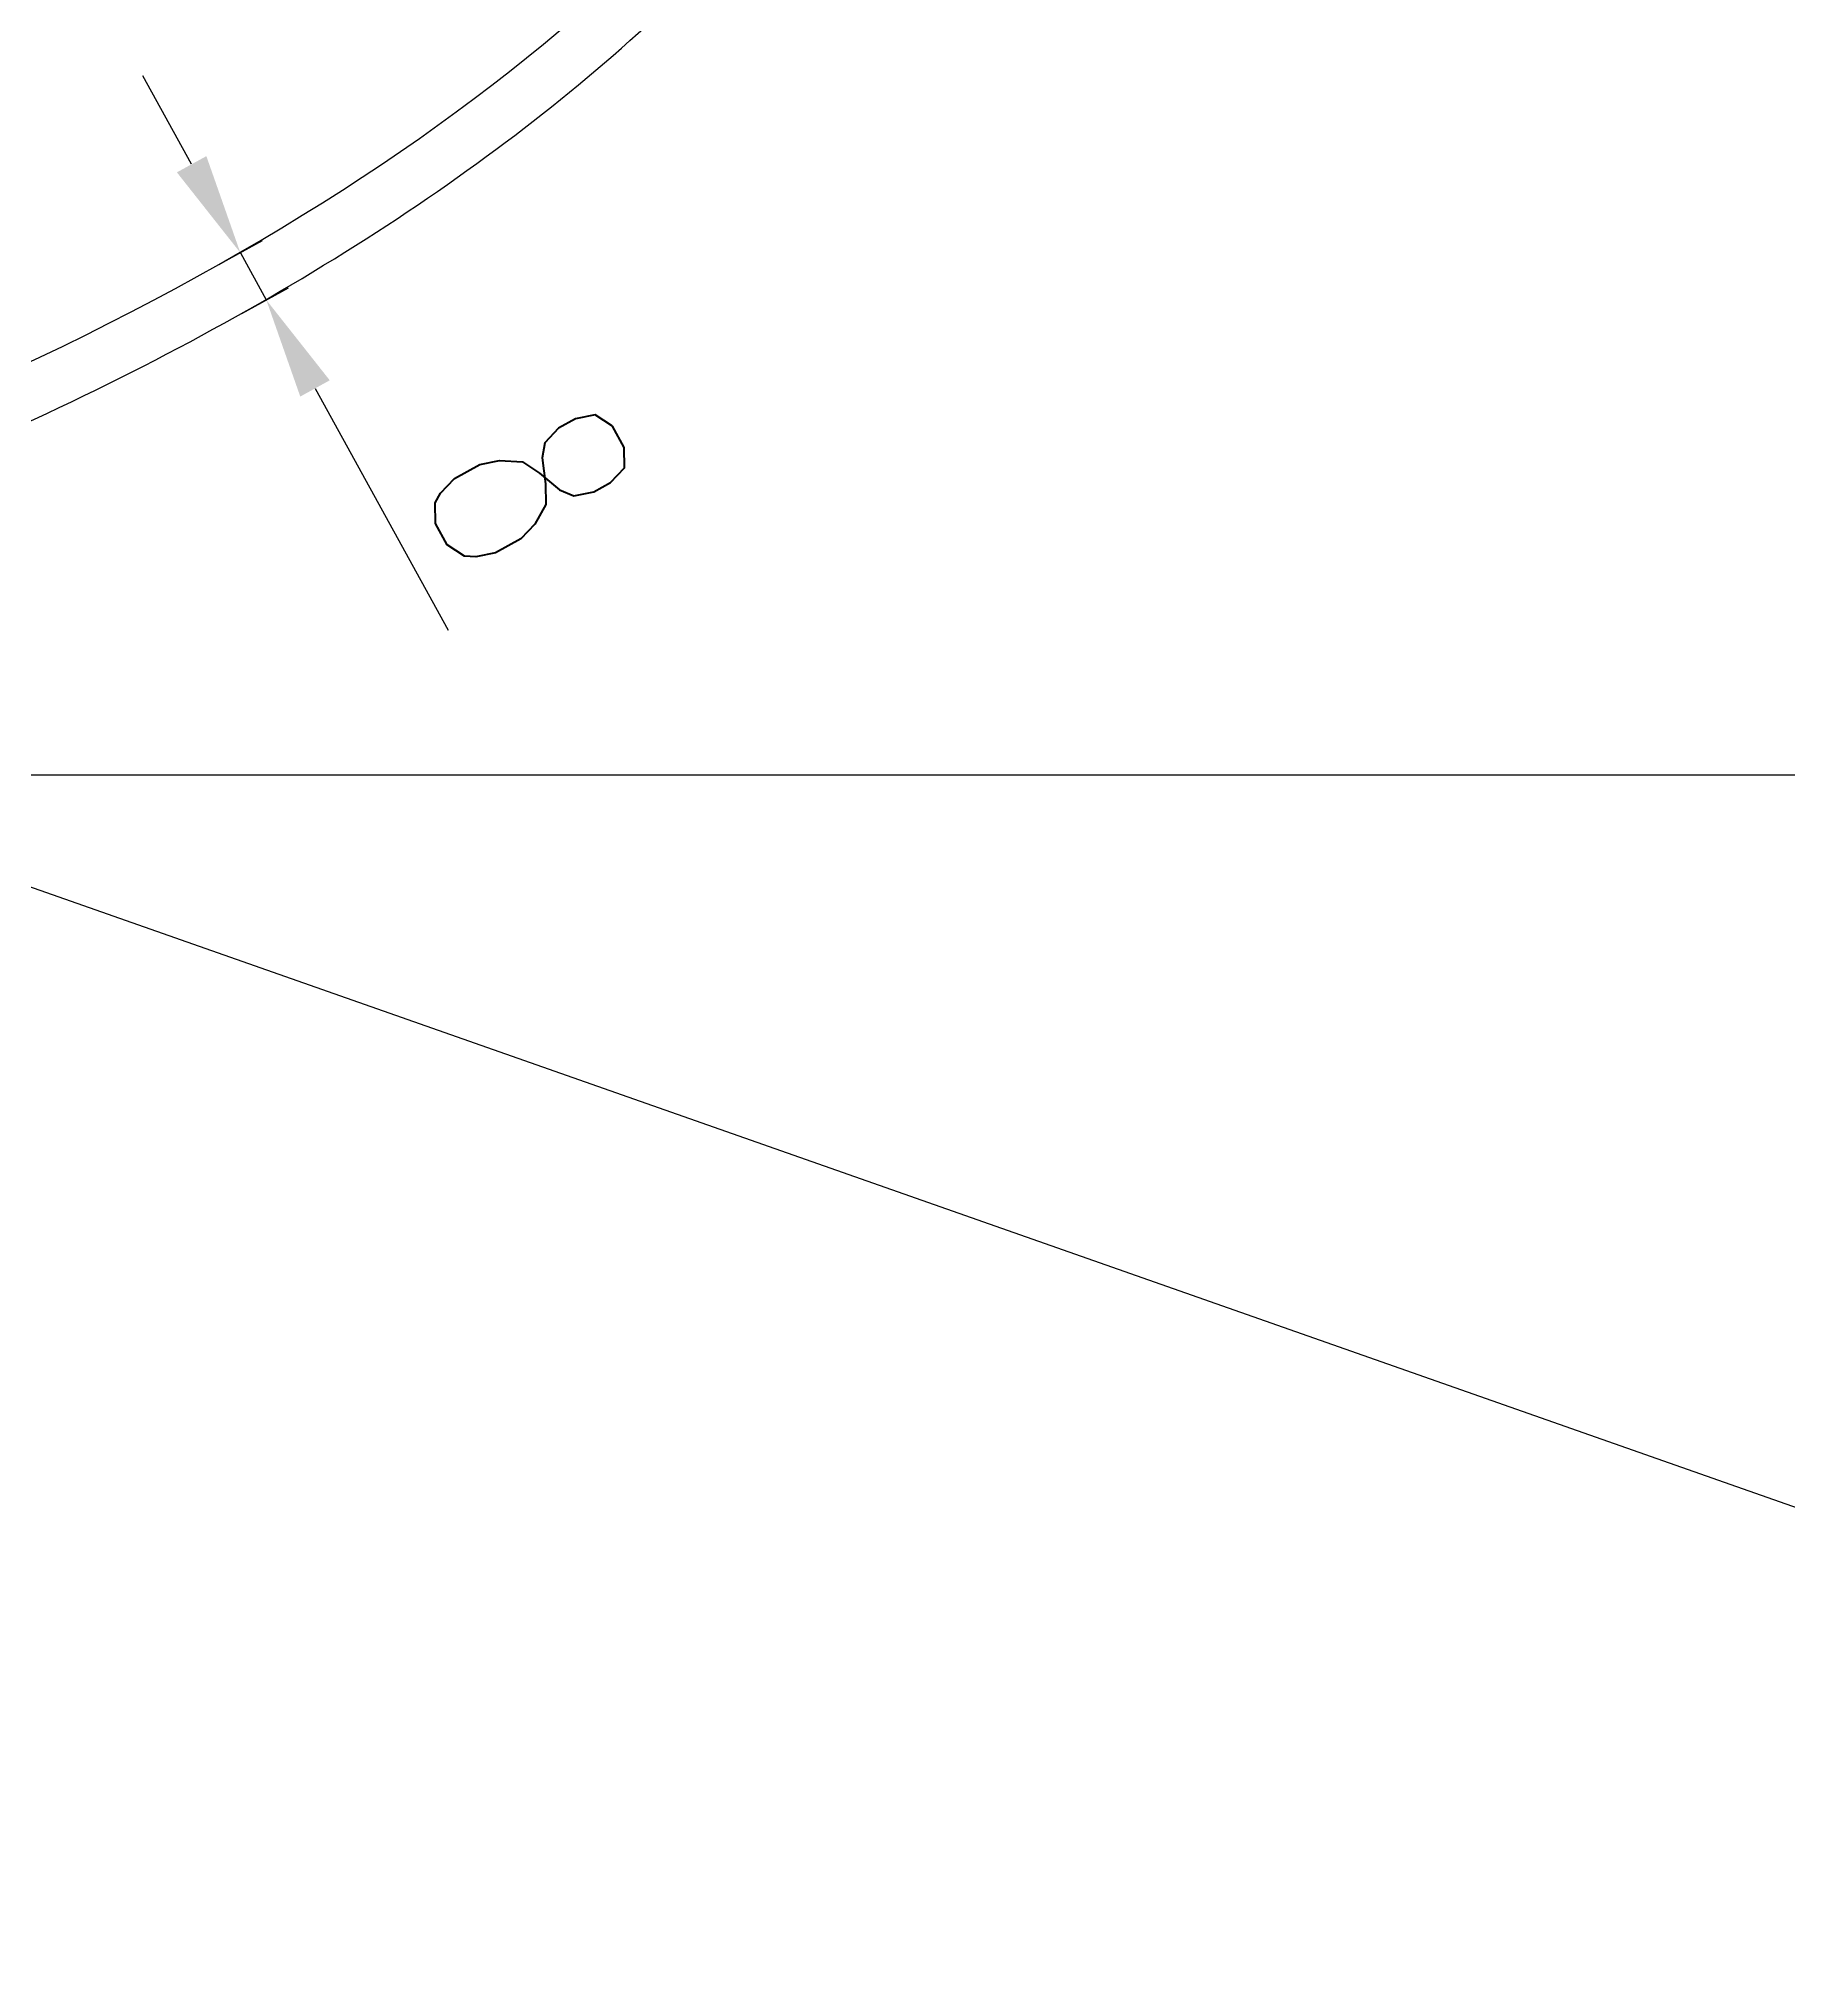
# Model space of a CAD drawing. Extents: x 8095 to 8689, y 0 to 841.
# Drawn here: x 8319.49 to 8362.76, y 435.09 to 483.06 of the extents above; entities that cross this region are included whole.
import ezdxf

# ---------------------------------------------------------------- set-up
doc = ezdxf.new("R2010")
doc.units = 0
doc.header["$LTSCALE"] = 10
doc.header["$MEASUREMENT"] = 0
doc.linetypes.add('HIDDEN', pattern=[0.375, 0.25, -0.125])
doc.layers.get('DEFPOINTS').update_dxf_attribs({"color": 5, "linetype": 'HIDDEN', "lineweight": 13})
doc.layers.add('DIM', color=7, linetype='CONTINUOUS')
doc.styles.add('HZ5', font='romans.shx', dxfattribs={"width": 0.7, "height": 5, "bigfont": 'hztxt.shx'})
doc.dimstyles.new('机械制图iso', dxfattribs={"dimscale": 0, "dimtxt": 0.18, "dimasz": 2.5, "dimexe": 0.625, "dimexo": 0.625, "dimgap": 1, "dimtad": 1, "dimdec": 4, "dimzin": 0, "dimdsep": 46, "dimtxsty": 'HZ5', "dimcen": 0, "dimadec": 0, "dimazin": 0, "dimtfac": 1, "dimtdec": 4, "dimtofl": 0, "dimtmove": 0, "dimatfit": 2, "dimfxl": 0, "dimtolj": 1, "dimtzin": 0, "dimarcsym": 0})

# ---------------------------------------------------------------- blocks, each defined once
blk = doc.blocks.new('*D167')
at = {"layer": 'DEFPOINTS', "color": 0}
for p in [(8344.769, 506.515), (8267.811, 464.848), (8381.116, 464.848)]:
    blk.add_point(p, dxfattribs=at)
at = {"layer": 'DIM', "color": 0, "lineweight": -2}
for p, q in [((8345.394, 506.515), (8381.741, 506.515)), ((8381.116, 504.015), (8381.116, 467.348)), ((8268.436, 464.848), (8381.741, 464.848))]:
    blk.add_line(p, q, dxfattribs=at)
at = {"layer": 'DIM', "color": 0}
for points in [[(8380.699, 504.015), (8381.532, 504.015), (8381.116, 506.515)], [(8380.699, 467.348), (8381.532, 467.348), (8381.116, 464.848)]]:
    blk.add_solid(points, dxfattribs=at)
at = {"layer": 'DIM', "color": 0, "insert": (8377.616, 485.681), "char_height": 5, "attachment_point": 5, "rotation": 90, "style": 'HZ5'}
blk.add_mtext('\\A1;275', dxfattribs=at)
blk = doc.blocks.new('*D168')
at = {"layer": 'DEFPOINTS', "color": 0}
for p in [(8323.323, 477.132), (8325.119, 476.598), (8323.966, 475.964)]:
    blk.add_point(p, dxfattribs=at)
at = {"layer": 'DIM', "color": 0, "lineweight": -2}
for p, q in [((8323.27, 479.956), (8322.065, 482.147)), ((8323.871, 477.433), (8325.023, 478.068)), ((8324.476, 477.766), (8325.119, 476.598)), ((8324.514, 476.265), (8325.666, 476.9)), ((8326.324, 474.408), (8329.619, 468.422))]:
    blk.add_line(p, q, dxfattribs=at)
at = {"layer": 'DIM', "color": 0}
for points in [[(8323.635, 480.157), (8322.905, 479.756), (8324.476, 477.766)], [(8326.689, 474.609), (8325.959, 474.207), (8325.119, 476.598)]]:
    blk.add_solid(points, dxfattribs=at)
at = {"layer": 'DIM', "color": 0, "insert": (8331.641, 472.007), "char_height": 5, "attachment_point": 5, "rotation": 298.8282, "style": 'HZ5'}
blk.add_mtext('\\A1;8', dxfattribs=at)

msp = doc.modelspace()

# ---------------------------------------------------------------- linework, layer by layer
at = {"layer": 'DIM'}
msp.add_line((8396.04254, 435.08638), (8286.82112, 473.4789), dxfattribs=at)
msp.add_ellipse((8267.81115, 502.348), major_axis=(-75, 0), ratio=0.5, start_param=1.75517252, end_param=3.14159265, dxfattribs=at)
msp.add_open_spline([(8281.56115, 464.14462), (8283.77538, 464.34919), (8285.97175, 464.60313), (8292.39866, 465.49926), (8296.55362, 466.27989), (8304.53566, 468.19325), (8308.36261, 469.32591), (8315.575, 471.91203), (8318.96035, 473.36539), (8325.18942, 476.55444), (8328.03314, 478.29002), (8333.09389, 482.00065), (8335.31108, 483.97572), (8338.74735, 487.78818), (8340.06954, 489.5972), (8341.99596, 492.99357), (8342.68536, 494.5642), (8343.68192, 497.75137), (8343.98879, 499.36787), (8344.12917, 501.44236), (8344.14449, 501.89518), (8344.14449, 502.348)], degree=3, knots=[1.75350958, 1.75350958, 1.75350958, 1.75350958, 1.84275431, 1.84275431, 2.01784086, 2.01784086, 2.19292742, 2.19292742, 2.36801397, 2.36801397, 2.54310052, 2.54310052, 2.71818708, 2.71818708, 2.86524837, 2.86524837, 2.98651018, 2.98651018, 3.107772, 3.107772, 3.14159265, 3.14159265, 3.14159265, 3.14159265], dxfattribs=at)

# ---------------------------------------------------------------- dimensions: what is measured, and where the dimension line sits
dim = msp.add_linear_dim(base=(8381.11552, 464.848), p1=(8344.76949, 506.51467), p2=(8267.81115, 464.848), angle=90, text='275', dimstyle='机械制图iso', override={"dimscale": 1, "dimtofl": 1, "dimatfit": 0}, dxfattribs=at)
dim.commit()
dim.dimension.update_dxf_attribs({"geometry": '*D167', "text_midpoint": (8377.61552, 485.68133)})
dim = msp.add_aligned_dim(p1=(8323.32331, 477.13193), p2=(8323.9662, 475.96387), distance=1.31558, text='8', dimstyle='机械制图iso', override={"dimscale": 1, "dimtofl": 1, "dimatfit": 0}, dxfattribs=at)
dim.commit()
dim.dimension.update_dxf_attribs({"geometry": '*D168', "text_midpoint": (8331.64064, 472.00737)})

doc.saveas('drawing.dxf')
